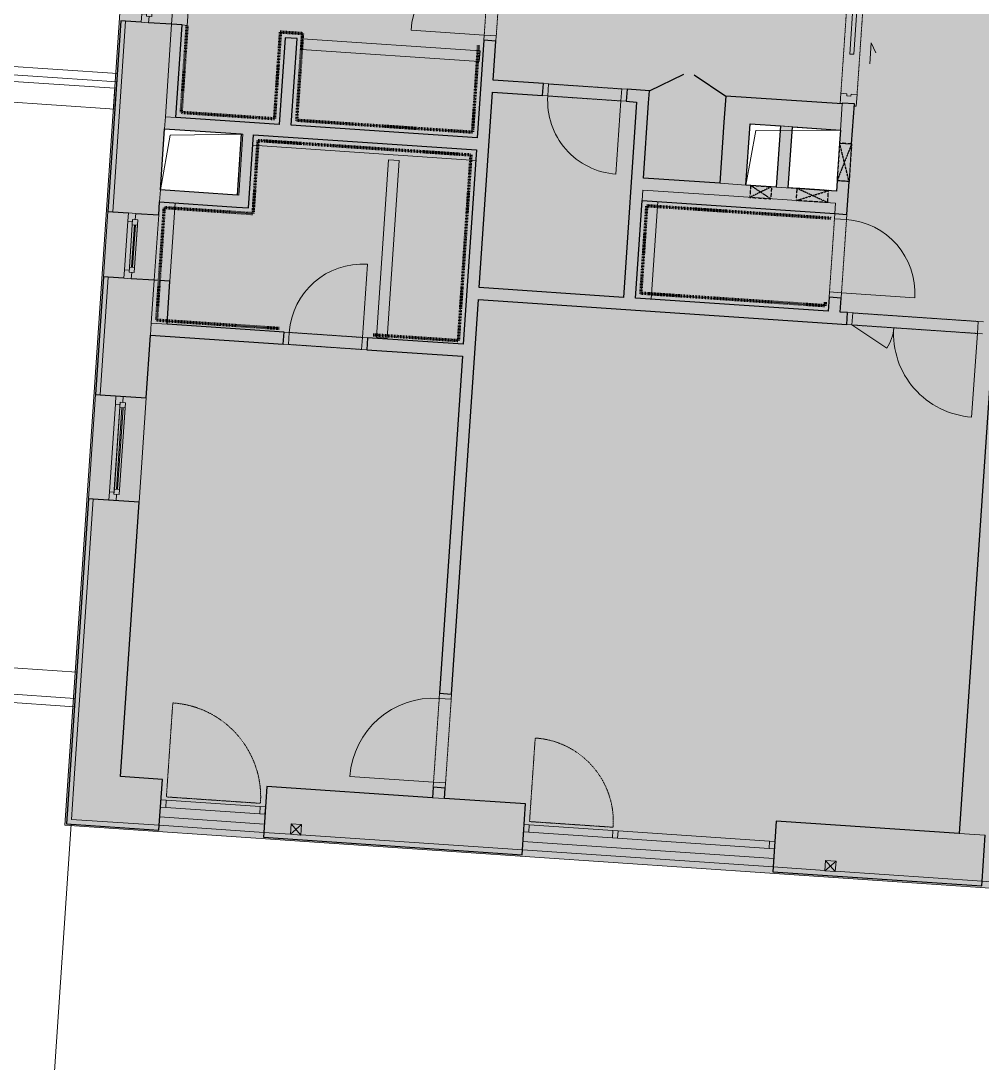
# Model space of a CAD drawing. Header units: millimetres. Extents: x -10201 to 227333, y -5874 to 72638.
# Drawn here: x 179496 to 188674, y 41646 to 51600 of the extents above; entities that cross this region are included whole.
import ezdxf

# ---------------------------------------------------------------- set-up
doc = ezdxf.new("R2010")
doc.units = ezdxf.units.MM
for name, pattern in [('HA_Dash_2mm-S1mm', [2, 1, -1]), ('HA_Dash_3mm-S1mm', [3, 2, -1]), ('HA_DashDot_2_2mm-S0_6mm', [2.2, 1, -0.6, 0, -0.6]), ('HA_DashDot_4mm-S1mm', [4, 2, -1, 0, -1])]:
    doc.linetypes.add(name, pattern=pattern)
for name, color, linetype, lineweight in [('A-DETL-____-OTLN', 9, 'Continuous', 25), ('A-DETL-____-THIN', 9, 'Continuous', 9), ('A-DETL-GENF-OTLN', 9, 'Continuous', 9), ('A-DOOR-____-MCUT', 9, 'HA_DashDot_2_2mm-S0_6mm', 9), ('A-DOOR-____-OTLN', 9, 'Continuous', 9), ('A-DOOR-FRAM-MCUT', 9, 'Continuous', 9), ('A-FLOR-____-OTLN', 9, 'Continuous', 9), ('A-GENM-____-MCUT', 9, 'HA_Dash_3mm-S1mm', 25), ('A-GENM-____-OTLN', 9, 'Continuous', 9), ('A-GLAZ-____-MCUT', 9, 'Continuous', 5), ('A-GLAZ-____-OTLN', 9, 'Continuous', 5), ('A-GLAZ-CURT-MCUT', 9, 'Continuous', 5), ('A-GLAZ-CURT-OTLN', 9, 'Continuous', 5), ('A-GLAZ-CWMG-MCUT', 9, 'Continuous', 5), ('A-GLAZ-CWMG-OTLN', 9, 'Continuous', 5), ('A-WALL-____-MCUT', 9, 'Continuous', 25), ('A-WALL-____-OTLN', 9, 'Continuous', 9), ('I-WALL-____-MCUT', 9, 'Continuous', 25), ('I-WALL-____-OTLN', 9, 'Continuous', 9), ('M-HVAC-DUCT-OTLN', 9, 'Continuous', 9)]:
    doc.layers.add(name, color=color, linetype=linetype, lineweight=lineweight)

# ---------------------------------------------------------------- blocks, each defined once
blk = doc.blocks.new('HA_DR_Single_Swing_Solid - In_BJ_700x2100-2124342-schema POHLEDU D_120_6200')
at = {"layer": 'A-DOOR-____-MCUT'}
for p, q in [((-350, 57.5), (350, 57.5)), ((-350, -57.5), (350, -57.5))]:
    blk.add_line(p, q, dxfattribs=at)
at = {"layer": 'A-DOOR-____-OTLN', "lineweight": 5}
blk.add_line((350, -757.5), (350, -57.5), dxfattribs=at)
blk.add_arc((350, -57.5), 700, 180, 270, dxfattribs=at)
at = {"layer": 'A-DOOR-FRAM-MCUT'}
for p, q in [((-350, 57.5), (-400, 57.5)), ((-350, -57.5), (-350, 57.5)), ((400, 57.5), (350, 57.5)), ((350, 57.5), (350, -57.5)), ((-400, -57.5), (-350, -57.5)), ((350, -57.5), (400, -57.5))]:
    blk.add_line(p, q, dxfattribs=at)
blk = doc.blocks.new('HA_DR_Single_SlidingToPocket_Solid - In_BJ_800x2100-2105140-schema POHLEDU D_120_6200')
at = {"layer": 'A-DOOR-____-MCUT'}
for p, q in [((-400, 77.5), (400, 77.5)), ((-400, -77.5), (400, -77.5))]:
    blk.add_line(p, q, dxfattribs=at)
at = {"layer": 'A-DOOR-____-MCUT', "linetype": 'Continuous', "lineweight": 5}
for p, q in [((820, 18.6), (-20, 18.6)), ((-20, 18.6), (-20, -20)), ((820, -20), (820, 18.6)), ((-20, -20), (400, -20)), ((492.5, -20), (820, -20)), ((100, -177.5), (-100, -177.5)), ((100, -177.5), (7.6, -230.8))]:
    blk.add_line(p, q, dxfattribs=at)
at = {"layer": 'A-DOOR-FRAM-MCUT'}
for p, q in [((-400, 77.5), (-500, 77.5)), ((-420, -20), (-420, 20)), ((-420, 20), (-400, 20)), ((-400, 20), (-400, 77.5)), ((512.5, 77.5), (400, 77.5)), ((400, 77.5), (400, 20)), ((400, 20), (492.5, 20)), ((492.5, 20), (492.5, 47.5)), ((512.5, 57.5), (512.5, 77.5)), ((852.5, 47.5), (852.5, 20)), ((852.5, 20), (932.5, 20)), ((932.5, 20), (932.5, 47.5)), ((-512.5, -57.5), (-512.5, -77.5)), ((-512.5, -77.5), (-400, -77.5)), ((-400, -20), (-420, -20)), ((-400, -77.5), (-400, -20)), ((492.5, -20), (400, -20)), ((400, -20), (400, -77.5)), ((400, -77.5), (512.5, -77.5)), ((492.5, -47.5), (492.5, -20)), ((512.5, -77.5), (512.5, -57.5)), ((852.5, -20), (852.5, -47.5)), ((932.5, -20), (852.5, -20)), ((932.5, -47.5), (932.5, -20))]:
    blk.add_line(p, q, dxfattribs=at)
blk = doc.blocks.new('HA_DR_Double_Swing_Solid - In_BJ_1200x2100_800-1670800-schema POHLEDU D_120_6200')
at = {"layer": 'A-DOOR-____-MCUT'}
for p, q in [((-600, 57.5), (600, 57.5)), ((-600, -57.5), (600, -57.5))]:
    blk.add_line(p, q, dxfattribs=at)
at = {"layer": 'A-DOOR-____-OTLN', "lineweight": 5}
for p, q in [((-253.6, -257.5), (-600, -57.5)), ((600, -857.5), (600, -57.5))]:
    blk.add_line(p, q, dxfattribs=at)
for centre, radius, start, end in [((-600, -57.5), 400, 330, 0), ((600, -57.5), 800, 180, 270)]:
    blk.add_arc(centre, radius, start, end, dxfattribs=at)
at = {"layer": 'A-DOOR-FRAM-MCUT'}
for p, q in [((-600, 57.5), (-650, 57.5)), ((-600, -57.5), (-600, 57.5)), ((650, 57.5), (600, 57.5)), ((600, 57.5), (600, -57.5)), ((-650, -57.5), (-600, -57.5)), ((600, -57.5), (650, -57.5))]:
    blk.add_line(p, q, dxfattribs=at)
blk = doc.blocks.new('HA_DR_Single_Swing_Solid - In_BJ_700x2100-2124340-schema POHLEDU D_120_6200')
at = {"layer": 'A-DOOR-____-MCUT'}
for p, q in [((-350, 57.5), (350, 57.5)), ((-350, -57.5), (350, -57.5))]:
    blk.add_line(p, q, dxfattribs=at)
at = {"layer": 'A-DOOR-____-OTLN', "lineweight": 5}
blk.add_line((350, 757.5), (350, 57.5), dxfattribs=at)
blk.add_arc((350, 57.5), 700, 90, 180, dxfattribs=at)
at = {"layer": 'A-DOOR-FRAM-MCUT'}
for p, q in [((-400, 57.5), (-350, 57.5)), ((-350, 57.5), (-350, -57.5)), ((350, 57.5), (399, 57.5)), ((350, -57.5), (350, 57.5)), ((-350, -57.5), (-400, -57.5)), ((400, -57.5), (350, -57.5))]:
    blk.add_line(p, q, dxfattribs=at)
blk = doc.blocks.new('HA_DR_Single_Swing_Solid - In_BJ_700x2100-V44-schema POHLEDU D_120_6200')
at = {"layer": 'A-DOOR-____-MCUT'}
for p, q in [((-350, 57.5), (350, 57.5)), ((-350, -57.5), (350, -57.5))]:
    blk.add_line(p, q, dxfattribs=at)
at = {"layer": 'A-DOOR-____-OTLN', "lineweight": 5}
blk.add_line((350, 757.5), (350, 57.5), dxfattribs=at)
blk.add_arc((350, 57.5), 700, 90, 180, dxfattribs=at)
at = {"layer": 'A-DOOR-FRAM-MCUT'}
for p, q in [((-400, 57.5), (-350, 57.5)), ((-350, 57.5), (-350, -57.5)), ((350, 57.5), (400, 57.5)), ((350, -57.5), (350, 57.5)), ((-350, -57.5), (-400, -57.5)), ((400, -57.5), (350, -57.5))]:
    blk.add_line(p, q, dxfattribs=at)
blk = doc.blocks.new('HA_WD_SinglePanel - 625x1000-1670806-schema POHLEDU D_120_6200')
at = {"layer": 'A-GLAZ-____-MCUT'}
for p, q in [((-312.5, 70), (-312.5, 0)), ((-232.5, 70), (-312.5, 70)), ((-312.5, 0), (-252.5, 0)), ((-252.5, -25), (-252.5, 25)), ((-252.5, 25), (-202.5, 25)), ((-232.5, 25), (-232.5, 70)), ((-202.5, 25), (-202.5, -25)), ((202.5, 5), (-202.5, 5)), ((202.5, -25), (202.5, 25)), ((202.5, 25), (252.5, 25)), ((312.5, 70), (232.5, 70)), ((232.5, 70), (232.5, 25)), ((252.5, 25), (252.5, -25)), ((252.5, 0), (312.5, 0)), ((312.5, 0), (312.5, 70)), ((-202.5, -25), (-252.5, -25)), ((202.5, -5), (-202.5, -5)), ((252.5, -25), (202.5, -25))]:
    blk.add_line(p, q, dxfattribs=at)
at = {"layer": 'A-GLAZ-____-OTLN'}
for p, q in [((252.5, 25), (-252.5, 25)), ((-252.5, -25), (-252.5, 25)), ((232.5, 70), (-232.5, 70)), ((202.5, 25), (-202.5, 25)), ((252.5, 25), (252.5, -25)), ((-252.5, -25), (252.5, -25)), ((202.5, -25), (-202.5, -25))]:
    blk.add_line(p, q, dxfattribs=at)
blk = doc.blocks.new('HA_WD_SinglePanel - 1000x1500-1670803-schema POHLEDU D_120_6200')
at = {"layer": 'A-GLAZ-____-MCUT'}
for p, q in [((-420, 70), (-500, 70)), ((-500, 0), (-440, 0)), ((-440, -25), (-440, 25)), ((-440, 25), (-390, 25)), ((-420, 25), (-420, 70)), ((-390, 25), (-390, -25)), ((390, 5), (-390, 5)), ((390, -25), (390, 25)), ((390, 25), (440, 25)), ((500, 70), (420, 70)), ((420, 70), (420, 25)), ((440, 25), (440, -25)), ((440, 0), (500, 0)), ((-390, -25), (-440, -25)), ((390, -5), (-390, -5)), ((440, -25), (390, -25))]:
    blk.add_line(p, q, dxfattribs=at)
at = {"layer": 'A-GLAZ-____-OTLN'}
for p, q in [((440, 25), (-440, 25)), ((-440, -25), (-440, 25)), ((420, 70), (-420, 70)), ((390, 25), (-390, 25)), ((440, 25), (440, -25)), ((-440, -25), (440, -25)), ((390, -25), (-390, -25))]:
    blk.add_line(p, q, dxfattribs=at)
blk = doc.blocks.new('HA_GM_Shaft_Rectangle - Default-2138658-schema POHLEDU D_120_6200')
at = {"layer": 'A-DETL-GENF-OTLN'}
for p, q in [((58.5, -58.5), (865, 0)), ((0, -585), (58.5, -58.5))]:
    blk.add_line(p, q, dxfattribs=at)
at = {"layer": 'A-GENM-____-OTLN'}
for p, q in [((0, -585), (0, 0)), ((0, 0), (865, 0)), ((865, 0), (865, -585)), ((865, -585), (0, -585))]:
    blk.add_line(p, q, dxfattribs=at)
blk = doc.blocks.new('HA_DR_Single_Swing_Solid - In_BJ_800x2100-2124338-schema POHLEDU D_120_6200')
at = {"layer": 'A-DOOR-____-MCUT'}
for p, q in [((-400, 57.5), (400, 57.5)), ((-400, -57.5), (400, -57.5))]:
    blk.add_line(p, q, dxfattribs=at)
at = {"layer": 'A-DOOR-____-OTLN', "lineweight": 5}
blk.add_line((400, -857.5), (400, -57.5), dxfattribs=at)
blk.add_arc((400, -57.5), 800, 180, 270, dxfattribs=at)
at = {"layer": 'A-DOOR-FRAM-MCUT'}
for p, q in [((-400, 57.5), (-450, 57.5)), ((-400, -57.5), (-400, 57.5)), ((450, 57.5), (400, 57.5)), ((400, 57.5), (400, -57.5)), ((-450, -57.5), (-400, -57.5)), ((400, -57.5), (450, -57.5))]:
    blk.add_line(p, q, dxfattribs=at)
blk = doc.blocks.new('Obdélníková příčel - 50x70mm EXT-1516296-schema POHLEDU D_120_6200')
at = {"layer": 'A-GLAZ-CWMG-MCUT'}
for p, q in [((-50, 0), (0, 0)), ((-50, -70), (-50, 0)), ((0, 0), (0, -70)), ((0, -70), (-50, -70))]:
    blk.add_line(p, q, dxfattribs=at)
blk = doc.blocks.new('ABMV_CW_Single_Swing_Generic - Ex_Glass_SKLOPNE-1553233-schema POHLEDU D_120_6200')
at = {"layer": 'A-DOOR-____-OTLN', "linetype": 'HA_Dash_2mm-S1mm', "lineweight": 5}
for p in [(-450, -30), (450, -930)]:
    blk.add_line(p, (450, -30), dxfattribs=at)
blk.add_arc((450, -30), 900, 180, 270, dxfattribs=at)
blk = doc.blocks.new('Obdélníková příčel - 50x70mm EXT-1516068-schema POHLEDU D_120_6200')
at = {"layer": 'A-GLAZ-CWMG-OTLN'}
for p, q in [((-2945.9, 44158.6), (-2048, 44097.6)), ((-2950.6, 44088.7), (-2052.7, 44027.8))]:
    blk.add_line(p, q, dxfattribs=at)
blk = doc.blocks.new('Obdélníková příčel - 50x70mm EXT-1516295-schema POHLEDU D_120_6200')
at = {"layer": 'A-GLAZ-CWMG-MCUT'}
for p, q in [((-25, 0), (25, 0)), ((-25, -70), (-25, 0)), ((25, -70), (-25, -70)), ((25, 0), (25, -70))]:
    blk.add_line(p, q, dxfattribs=at)
blk = doc.blocks.new('Systémový panel - Sklo-1518049-schema POHLEDU D_120_6200')
at = {"layer": 'A-GLAZ-CURT-MCUT'}
for p, q in [((725, 70), (-725, 70)), ((-725, 70), (-725, 0)), ((-725, 0), (725, 0)), ((725, 0), (725, 70))]:
    blk.add_line(p, q, dxfattribs=at)
blk = doc.blocks.new('Obdélníková příčel - 50x70mm EXT-1518050-schema POHLEDU D_120_6200')
at = {"layer": 'A-GLAZ-CWMG-MCUT'}
for p, q in [((0, 0), (-50, 0)), ((-50, 0), (-50, -70)), ((0, -70), (0, 0)), ((-50, -70), (0, -70))]:
    blk.add_line(p, q, dxfattribs=at)
blk = doc.blocks.new('ABMV_CW_Single_Swing_Generic - Ex_Glass_SKLOPNE-1944711-schema POHLEDU D_120_6200')
at = {"layer": 'A-DOOR-____-OTLN', "linetype": 'HA_Dash_2mm-S1mm', "lineweight": 5}
for p in [(-400, -30), (400, -830)]:
    blk.add_line(p, (400, -30), dxfattribs=at)
blk.add_arc((400, -30), 800, 180, 270, dxfattribs=at)
blk = doc.blocks.new('Obdélníková příčel - 50x70mm EXT-1944710-schema POHLEDU D_120_6200')
at = {"layer": 'A-GLAZ-CWMG-OTLN'}
for p, q in [((521.1, 43923.2), (1319.3, 43869.1)), ((516.4, 43853.4), (1314.6, 43799.2))]:
    blk.add_line(p, q, dxfattribs=at)
blk = doc.blocks.new('HA_GM_Tiling_LineBased - Generic Tiles-1695919-schema POHLEDU D_120_6200')
at = {"layer": 'A-GENM-____-OTLN', "linetype": 'HA_DashDot_4mm-S1mm', "lineweight": 80}
blk.add_line((50, -50), (1220, -50), dxfattribs=at)
blk = doc.blocks.new('HA_GM_Tiling_LineBased - Generic Tiles-1695920-schema POHLEDU D_120_6200')
at = {"layer": 'A-GENM-____-OTLN', "linetype": 'HA_DashDot_4mm-S1mm', "lineweight": 80}
blk.add_line((50, -50), (1130, -50), dxfattribs=at)
blk = doc.blocks.new('HA_GM_Tiling_LineBased - Generic Tiles-2053318-schema POHLEDU D_120_6200')
at = {"layer": 'A-GENM-____-OTLN', "linetype": 'HA_DashDot_4mm-S1mm', "lineweight": 80}
blk.add_line((50, -50), (900, -50), dxfattribs=at)
blk = doc.blocks.new('HA_GM_Tiling_LineBased - Generic Tiles-2053354-schema POHLEDU D_120_6200')
at = {"layer": 'A-GENM-____-OTLN', "linetype": 'HA_DashDot_4mm-S1mm', "lineweight": 80}
blk.add_line((-50, -50), (650, -50), dxfattribs=at)
blk = doc.blocks.new('HA_GM_Tiling_LineBased - Generic Tiles-1695923-schema POHLEDU D_120_6200')
at = {"layer": 'A-GENM-____-OTLN', "linetype": 'HA_DashDot_4mm-S1mm', "lineweight": 80}
blk.add_line((50, -50), (2085, -50), dxfattribs=at)
blk = doc.blocks.new('HA_GM_Tiling_LineBased - Generic Tiles-1695924-schema POHLEDU D_120_6200')
at = {"layer": 'A-GENM-____-OTLN', "linetype": 'HA_DashDot_4mm-S1mm', "lineweight": 80}
blk.add_line((50, -50), (1830, -50), dxfattribs=at)
blk = doc.blocks.new('HA_GM_Tiling_LineBased - Generic Tiles-1695925-schema POHLEDU D_120_6200')
at = {"layer": 'A-GENM-____-OTLN', "linetype": 'HA_DashDot_4mm-S1mm', "lineweight": 80}
blk.add_line((50, -50), (865, -50), dxfattribs=at)
blk = doc.blocks.new('HA_GM_Tiling_LineBased - Generic Tiles-1696962-schema POHLEDU D_120_6200')
at = {"layer": 'A-GENM-____-OTLN', "linetype": 'HA_DashDot_4mm-S1mm', "lineweight": 80}
blk.add_line((50, -50), (885, -50), dxfattribs=at)
blk = doc.blocks.new('HA_GM_Tiling_LineBased - Generic Tiles-1696963-schema POHLEDU D_120_6200')
at = {"layer": 'A-GENM-____-OTLN', "linetype": 'HA_DashDot_4mm-S1mm', "lineweight": 80}
blk.add_line((50, -50), (1730, -50), dxfattribs=at)
blk = doc.blocks.new('HA_GM_Tiling_LineBased - Generic Tiles-1700841-schema POHLEDU D_120_6200')
at = {"layer": 'A-GENM-____-OTLN', "linetype": 'HA_DashDot_4mm-S1mm', "lineweight": 80}
blk.add_line((50, -50), (880, -50), dxfattribs=at)
blk = doc.blocks.new('HA_GM_Tiling_LineBased - Generic Tiles-1700876-schema POHLEDU D_120_6200')
at = {"layer": 'A-GENM-____-OTLN', "linetype": 'HA_DashDot_4mm-S1mm', "lineweight": 80}
blk.add_line((-50, -50), (165, -50), dxfattribs=at)
blk = doc.blocks.new('HA_GM_Tiling_LineBased - Generic Tiles-1700910-schema POHLEDU D_120_6200')
at = {"layer": 'A-GENM-____-OTLN', "linetype": 'HA_DashDot_4mm-S1mm', "lineweight": 80}
blk.add_line((-50, -50), (780, -50), dxfattribs=at)
blk = doc.blocks.new('HA_GM_Tiling_LineBased - Generic Tiles-2044022-schema POHLEDU D_120_6200')
at = {"layer": 'A-GENM-____-OTLN', "linetype": 'HA_DashDot_4mm-S1mm', "lineweight": 80}
blk.add_line((50, -50), (940, -50), dxfattribs=at)
blk = doc.blocks.new('HA_GM_Tiling_LineBased - Generic Tiles-2044036-schema POHLEDU D_120_6200')
at = {"layer": 'A-GENM-____-OTLN', "linetype": 'HA_DashDot_4mm-S1mm', "lineweight": 80}
blk.add_line((50, -50), (885, -50), dxfattribs=at)
blk = doc.blocks.new('HA_GM_Tiling_LineBased - Generic Tiles-2050441-schema POHLEDU D_120_6200')
at = {"layer": 'A-GENM-____-OTLN', "linetype": 'HA_DashDot_4mm-S1mm', "lineweight": 80}
blk.add_line((50, -50), (1810, -50), dxfattribs=at)
blk = doc.blocks.new('HA_GM_Tiling_LineBased - Generic Tiles-2050442-schema POHLEDU D_120_6200')
at = {"layer": 'A-GENM-____-OTLN', "linetype": 'HA_DashDot_4mm-S1mm', "lineweight": 80}
blk.add_line((50, -50), (890, -50), dxfattribs=at)
blk = doc.blocks.new('HA_GM_Tiling_LineBased - Generic Tiles-2050443-schema POHLEDU D_120_6200')
at = {"layer": 'A-GENM-____-OTLN', "linetype": 'HA_DashDot_4mm-S1mm', "lineweight": 80}
blk.add_line((50, -50), (85, -50), dxfattribs=at)
blk = doc.blocks.new('HA_GM_Opening_Rectangle_WallBased - Default-2022477-schema POHLEDU D_120_6200')
at = {"layer": 'A-GENM-____-MCUT'}
for p, q in [((305, 57.5), (-55, -57.5)), ((-55, 57.5), (305, -57.5)), ((-55, 57.5), (-55, -57.5)), ((-55, 57.5), (305, 57.5)), ((305, 57.5), (305, -57.5)), ((-55, -57.5), (305, -57.5))]:
    blk.add_line(p, q, dxfattribs=at)
blk = doc.blocks.new('HA_GM_Opening_Rectangle_WallBased - Default-2050987-schema POHLEDU D_120_6200')
at = {"layer": 'A-GENM-____-MCUT'}
for p, q in [((275, 57.5), (-25, -57.5)), ((-25, 57.5), (275, -57.5)), ((-25, 57.5), (-25, -57.5)), ((-25, 57.5), (275, 57.5)), ((275, 57.5), (275, -57.5)), ((-25, -57.5), (275, -57.5))]:
    blk.add_line(p, q, dxfattribs=at)
blk = doc.blocks.new('HA_GM_Opening_Rectangle_WallBased - Default-2051236-schema POHLEDU D_120_6200')
at = {"layer": 'A-GENM-____-MCUT'}
for p, q in [((225, 57.5), (25, -57.5)), ((25, 57.5), (225, -57.5)), ((25, 57.5), (25, -57.5)), ((25, 57.5), (225, 57.5)), ((225, 57.5), (225, -57.5)), ((25, -57.5), (225, -57.5))]:
    blk.add_line(p, q, dxfattribs=at)
blk = doc.blocks.new('HA_GM_Shaft_Rectangle - Default-2138023-schema POHLEDU D_120_6200')
at = {"layer": 'A-DETL-GENF-OTLN'}
for p, q in [((58.5, -58.5), (750, 0)), ((0, -585), (58.5, -58.5))]:
    blk.add_line(p, q, dxfattribs=at)
at = {"layer": 'A-GENM-____-OTLN'}
for p, q in [((0, -585), (0, 0)), ((0, 0), (750, 0)), ((750, 0), (750, -585)), ((750, -585), (0, -585))]:
    blk.add_line(p, q, dxfattribs=at)
blk = doc.blocks.new('185-01_OBJEKT B_Central_rvt-5-schema POHLEDU D_120_6200')
at = {"layer": 'A-DETL-____-OTLN'}
for p, q in [((1668.3, 50931.7), (1996.1, 51092.3)), ((2093.6, 51085.7), (2396.7, 50882.2))]:
    blk.add_line(p, q, dxfattribs=at)
at = {"layer": 'A-FLOR-____-OTLN'}
for p, q in [((-3007, 43997.3), (-2009.2, 43929.6)), ((460.1, 43762), (2854.6, 43599.5))]:
    blk.add_line(p, q, dxfattribs=at)
at = {"layer": 'A-WALL-____-MCUT'}
for p, q in [((-3378, 51599.9), (-3501.6, 49779.1)), ((-3333.1, 51596.8), (-3378, 51599.9)), ((-3183.4, 51586.7), (-3333.1, 51596.8)), ((-2894.1, 51567.1), (-3113.6, 51582)), ((-3001.4, 49985.7), (-2961.8, 50569.4)), ((-3017.7, 49746.2), (-3009.2, 49871)), ((-3501.6, 49779.1), (-3456.7, 49776)), ((-3456.7, 49776), (-3307, 49765.9)), ((-3237.2, 49761.1), (-3017.7, 49746.2)), ((-3543.9, 49155.5), (-3620.1, 48033.1)), ((-3499, 49152.5), (-3543.9, 49155.5)), ((-3349.3, 49142.3), (-3499, 49152.5)), ((-3060, 49122.7), (-3279.5, 49137.6)), ((-3136.2, 48000.3), (-3095.6, 48598.9)), ((-3620.1, 48033.1), (-3575.2, 48030.1)), ((-3575.2, 48030.1), (-3136.2, 48000.3)), ((-3687.8, 47035.4), (-3898.4, 43932.5)), ((-3642.9, 47032.4), (-3687.8, 47035.4)), ((-3203.9, 47002.6), (-3642.9, 47032.4)), ((-3381.7, 44383.6), (-3203.9, 47002.6)), ((-2982.6, 44356.5), (-3381.7, 44383.6)), ((-3012.4, 43917.5), (-2982.6, 44356.5)), ((-1984.9, 44288.8), (-2014.7, 43849.8)), ((-403.5, 44181.5), (-1984.9, 44288.8)), ((484.4, 44121.2), (-288.8, 44173.7)), ((454.7, 43682.2), (484.4, 44121.2)), ((-3898.4, 43932.5), (-3853.5, 43929.5)), ((-3853.5, 43929.5), (-3015.4, 43872.6)), ((-3015.4, 43872.6), (-3012.4, 43917.5)), ((2878.9, 43958.7), (2849.1, 43519.7)), ((4624.9, 43840.2), (2878.9, 43958.7)), ((-2014.7, 43849.8), (-2017.7, 43804.9)), ((-2017.7, 43804.9), (451.6, 43637.3)), ((4844.6, 43384.3), (4874.3, 43823.2)), ((451.6, 43637.3), (454.7, 43682.2)), ((2849.1, 43519.7), (2846.1, 43474.8)), ((2846.1, 43474.8), (4841.5, 43339.4)), ((4841.5, 43339.4), (4844.6, 43384.3))]:
    blk.add_line(p, q, dxfattribs=at)
at = {"layer": 'A-WALL-____-MCUT', "lineweight": 9}
for p, q in [((-3333.1, 51596.8), (-3456.7, 49776)), ((-3456.7, 49776), (-3333.1, 51596.8)), ((-2954, 50684.1), (-2894.1, 51567.1)), ((-2894.1, 51567.1), (-2954, 50684.1)), ((3492.2, 50557.3), (3509.1, 50806.7)), ((3509.1, 50806.7), (3492.2, 50557.3)), ((-2954, 50684.1), (-2961.8, 50569.4)), ((-2954, 50684.1), (-2854.3, 50677.3)), ((3033.2, 50588.4), (2918.5, 50596.2)), ((-3001.4, 49985.7), (-3009.2, 49871)), ((1604, 49983.8), (1597.2, 49884.1)), ((1604, 49983.8), (2332.3, 49934.4)), ((2332.3, 49934.4), (1604, 49983.8)), ((2340.1, 50049.1), (2589.5, 50032.2)), ((2589.5, 50032.2), (2340.1, 50049.1)), ((2332.3, 49934.4), (3444.8, 49858.9)), ((3444.8, 49858.9), (2332.3, 49934.4)), ((3438, 49759.1), (3444.8, 49858.9)), ((-3499, 49152.5), (-3575.2, 48030.1)), ((-3575.2, 48030.1), (-3499, 49152.5)), ((-3087.8, 48713.6), (-3060, 49122.7)), ((-3060, 49122.7), (-3087.8, 48713.6)), ((-3087.8, 48713.6), (-3095.6, 48598.9)), ((-3087.8, 48713.6), (-2938.1, 48703.5)), ((-3642.9, 47032.4), (-3820.6, 44413.4)), ((-3820.6, 44413.4), (-3642.9, 47032.4)), ((-3820.6, 44413.4), (-3850.4, 43974.4)), ((-3850.4, 43974.4), (-3820.6, 44413.4)), ((-403.5, 44181.5), (-288.8, 44173.7)), ((-3850.4, 43974.4), (-3012.4, 43917.5)), ((-3012.4, 43917.5), (-3850.4, 43974.4)), ((-2014.7, 43849.8), (-1760.3, 43832.5)), ((-1760.3, 43832.5), (-2014.7, 43849.8)), ((-1660.5, 43825.8), (454.7, 43682.2)), ((454.7, 43682.2), (-1660.5, 43825.8)), ((4624.9, 43840.2), (4874.3, 43823.2)), ((2849.1, 43519.7), (3343, 43486.2)), ((3343, 43486.2), (2849.1, 43519.7)), ((3442.8, 43479.4), (4844.6, 43384.3)), ((4844.6, 43384.3), (3442.8, 43479.4))]:
    blk.add_line(p, q, dxfattribs=at)
at = {"layer": 'A-WALL-____-OTLN'}
for p, q in [((-2851.8, 52190.6), (-2894.1, 51567.1)), ((-3543.9, 49155.5), (-3501.6, 49779.1)), ((-3017.7, 49746.2), (-3060, 49122.7)), ((-3687.8, 47035.4), (-3620.1, 48033.1)), ((-3136.2, 48000.3), (-3203.9, 47002.6)), ((-2009.2, 43929.6), (-3007, 43997.3)), ((-2014.7, 43849.8), (-3012.4, 43917.5)), ((2854.6, 43599.5), (460.1, 43762)), ((2849.1, 43519.7), (454.7, 43682.2))]:
    blk.add_line(p, q, dxfattribs=at)
at = {"layer": 'I-WALL-____-MCUT'}
for p, q in [((-2794.3, 51560.3), (-2894.1, 51567.1)), ((-2854.3, 50677.3), (-2794.3, 51560.3)), ((-1810.3, 51438.4), (-1866.5, 50610.3)), ((-1695.6, 51430.6), (-1810.3, 51438.4)), ((-1751.8, 50602.5), (-1695.6, 51430.6)), ((87.4, 51414.8), (24.1, 50482)), ((202.2, 51407), (87.4, 51414.8)), ((176.8, 51032.9), (202.2, 51407)), ((655.7, 51000.4), (176.8, 51032.9)), ((647.9, 50885.6), (655.7, 51000.4)), ((42.3, 49052.4), (169, 50918.2)), ((169, 50918.2), (647.9, 50885.6)), ((1453.8, 50946.2), (1446, 50831.5)), ((1668.3, 50931.7), (1453.8, 50946.2)), ((1660.5, 50816.9), (1668.3, 50931.7)), ((2396.7, 50882.2), (2379.7, 50632.8)), ((3509.1, 50806.7), (2396.7, 50882.2)), ((1545.8, 50824.7), (1419.2, 48959)), ((1446, 50831.5), (1545.8, 50824.7)), ((1611.8, 50098.6), (1660.5, 50816.9)), ((3509.6, 50814.2), (3509.1, 50806.7)), ((3624.3, 50806.4), (3509.6, 50814.2)), ((3598.4, 50424.8), (3624.3, 50806.4)), ((-1866.5, 50610.3), (-2854.3, 50677.3)), ((-2961.8, 50569.4), (-2228.5, 50519.6)), ((24.1, 50482), (-1751.8, 50602.5)), ((2379.7, 50632.8), (2340.1, 50049.1)), ((2589.5, 50032.2), (2629.2, 50615.9)), ((2629.2, 50615.9), (2918.5, 50596.2)), ((2918.5, 50596.2), (2878.9, 50012.6)), ((2993.6, 50004.8), (3033.2, 50588.4)), ((3033.2, 50588.4), (3492.2, 50557.3)), ((-2228.5, 50519.6), (-2268.1, 49935.9)), ((-2161.2, 49813.4), (-2113.8, 50511.8)), ((-2113.8, 50511.8), (16.3, 50367.2)), ((3492.2, 50557.3), (3483.7, 50432.6)), ((16.3, 50367.2), (-109.6, 48511.5)), ((3483.7, 50432.6), (3598.4, 50424.8)), ((2340.1, 50049.1), (1611.8, 50098.6)), ((3459.3, 50073.4), (3452.6, 49973.6)), ((3574.1, 50065.7), (3459.3, 50073.4)), ((-2268.1, 49935.9), (-3001.4, 49985.7)), ((2878.9, 50012.6), (2589.5, 50032.2)), ((3452.6, 49973.6), (2993.6, 50004.8)), ((3552.7, 49751.3), (3574.1, 50065.7)), ((-3009.2, 49871), (-2275.9, 49821.2)), ((1533.9, 48951.2), (1597.2, 49884.1)), ((1597.2, 49884.1), (3438, 49759.1)), ((-2275.9, 49821.2), (-2161.2, 49813.4)), ((3438, 49759.1), (3552.7, 49751.3)), ((-2910.4, 49112.5), (-3060, 49122.7)), ((-2938.1, 48703.5), (-2910.4, 49112.5)), ((1419.2, 48959), (42.3, 49052.4)), ((-221.1, 45171.4), (34.6, 48937.7)), ((34.6, 48937.7), (3551.5, 48699)), ((3374.7, 48826.3), (1533.9, 48951.2)), ((3383.8, 48961), (3374.7, 48826.3)), ((3498.6, 48953.2), (3383.8, 48961)), ((3489.4, 48818.5), (3498.6, 48953.2)), ((3559.3, 48813.7), (3489.4, 48818.5)), ((3551.5, 48699), (3559.3, 48813.7)), ((-1820.7, 48627.6), (-2938.1, 48703.5)), ((-3095.6, 48598.9), (-1828.5, 48512.9)), ((-1828.5, 48512.9), (-1820.7, 48627.6)), ((-1022.5, 48573.5), (-1030.3, 48458.7)), ((-109.6, 48511.5), (-1022.5, 48573.5)), ((4948.3, 48604.2), (4624.9, 43840.2)), ((-1030.3, 48458.7), (-117.4, 48396.8)), ((-117.4, 48396.8), (-335.8, 45179.2)), ((-335.8, 45179.2), (-221.1, 45171.4)), ((-396.7, 44281.2), (-403.5, 44181.5)), ((-282, 44273.4), (-396.7, 44281.2)), ((-288.8, 44173.7), (-282, 44273.4))]:
    blk.add_line(p, q, dxfattribs=at)
at = {"layer": 'I-WALL-____-OTLN'}
for p, q in [((-2666.6, 52704.3), (-2744.5, 51556.9)), ((-2894.1, 51567.1), (-2851.8, 52190.6)), ((-2794.3, 51560.3), (-2744.5, 51556.9)), ((-1645.7, 51427.2), (-1652.5, 51327.4)), ((-1645.7, 51427.2), (50.4, 51312.1)), ((43.6, 51212.3), (-1652.5, 51327.4)), ((50.4, 51312.1), (43.6, 51212.3)), ((705.5, 50997), (1403.9, 50949.6)), ((1396.2, 50834.9), (697.8, 50882.3)), ((9.5, 50267.5), (-2120.6, 50412)), ((3459.3, 50073.4), (3483.7, 50432.6)), ((3598.4, 50424.8), (3574.1, 50065.7)), ((-937, 48577.7), (-821.9, 50273.8)), ((-722.2, 50267), (-837.3, 48570.9)), ((-821.9, 50273.8), (-722.2, 50267)), ((1746.9, 49873.9), (1683.6, 48941.1)), ((-2859.6, 49860.8), (-2910.4, 49112.5)), ((-3060, 49122.7), (-3017.7, 49746.2)), ((3609.1, 48810.4), (4806.4, 48729.1)), ((4798.6, 48614.4), (3601.4, 48695.6)), ((-1770.8, 48624.2), (-1072.4, 48576.8)), ((-937, 48577.7), (-837.3, 48570.9)), ((-1080.2, 48462.1), (-1778.6, 48509.5))]:
    blk.add_line(p, q, dxfattribs=at)
at = {"layer": 'M-HVAC-DUCT-OTLN', "lineweight": 5}
for p, q in [((-1760.3, 43831.6), (-1753.5, 43931.4)), ((-1653.8, 43924.6), (-1760.3, 43831.6)), ((-1660.5, 43824.9), (-1753.5, 43931.4)), ((-1753.5, 43931.4), (-1653.8, 43924.6)), ((-1653.8, 43924.6), (-1660.5, 43824.9)), ((-1660.5, 43824.9), (-1760.3, 43831.6)), ((3342.7, 43482.3), (3349.5, 43582)), ((3449.3, 43575.3), (3342.7, 43482.3)), ((3442.5, 43475.5), (3349.5, 43582)), ((3349.5, 43582), (3449.3, 43575.3)), ((3449.3, 43575.3), (3442.5, 43475.5)), ((3442.5, 43475.5), (3342.7, 43482.3))]:
    blk.add_line(p, q, dxfattribs=at)
at = {"layer": 'A-DOOR-____-OTLN', "lineweight": 9}
for name, p, rotation in [('HA_DR_Single_Swing_Solid - In_BJ_700x2100-2124342-schema POHLEDU D_120_6200', (171.9, 51810), 266.1172724189429), ('HA_DR_Single_SlidingToPocket_Solid - In_BJ_800x2100-2105140-schema POHLEDU D_120_6200', (3600.3, 51301.7), 86.1172724189423), ('HA_DR_Single_Swing_Solid - In_BJ_700x2100-2124342-schema POHLEDU D_120_6200', (1050.8, 50915.9), 356.1172724189428), ('HA_DR_Single_Swing_Solid - In_BJ_700x2100-2124340-schema POHLEDU D_120_6200', (3468.3, 49356.2), 266.1172724189423), ('HA_DR_Single_Swing_Solid - In_BJ_700x2100-V44-schema POHLEDU D_120_6200', (-1425.5, 48543.2), 356.1172724189428), ('HA_DR_Double_Swing_Solid - In_BJ_1200x2100_800-1670800-schema POHLEDU D_120_6200', (4203.9, 48712.4), 356.1172724189428), ('HA_DR_Single_Swing_Solid - In_BJ_800x2100-2124338-schema POHLEDU D_120_6200', (-308.9, 44726.3), 266.1172724189429), ('ABMV_CW_Single_Swing_Generic - Ex_Glass_SKLOPNE-1553233-schema POHLEDU D_120_6200', (-2496.9, 44128.1), 176.1172724189429), ('ABMV_CW_Single_Swing_Generic - Ex_Glass_SKLOPNE-1944711-schema POHLEDU D_120_6200', (920.2, 43896.2), 176.1172724189429)]:
    blk.add_blockref(name, p, dxfattribs=dict(at, rotation=rotation))
at = {"layer": 'A-GENM-____-OTLN', "lineweight": 9}
for name, p, rotation in [('HA_GM_Tiling_LineBased - Generic Tiles-2044036-schema POHLEDU D_120_6200', (-2854.3, 50677.3), 86.11727241894305), ('HA_GM_Tiling_LineBased - Generic Tiles-1700910-schema POHLEDU D_120_6200', (-1810.3, 51438.4), 266.117272418943), ('HA_GM_Tiling_LineBased - Generic Tiles-1700876-schema POHLEDU D_120_6200', (-1695.6, 51430.6), 176.1172724189432), ('HA_GM_Tiling_LineBased - Generic Tiles-1700841-schema POHLEDU D_120_6200', (-1751.8, 50602.5), 86.11727241894303), ('HA_GM_Tiling_LineBased - Generic Tiles-1696962-schema POHLEDU D_120_6200', (87.4, 51414.8), 266.117272418943), ('HA_GM_Tiling_LineBased - Generic Tiles-2044022-schema POHLEDU D_120_6200', (-1866.5, 50610.3), 176.1172724189432), ('HA_GM_Shaft_Rectangle - Default-2138023-schema POHLEDU D_120_6200', (-2961.8, 50569.4), 356.1172724189424), ('HA_GM_Tiling_LineBased - Generic Tiles-1696963-schema POHLEDU D_120_6200', (24.1, 50482), 176.1172724189429), ('HA_GM_Shaft_Rectangle - Default-2138658-schema POHLEDU D_120_6200', (2629.2, 50615.9), 356.1172724189424), ('HA_GM_Tiling_LineBased - Generic Tiles-2053354-schema POHLEDU D_120_6200', (-2161.2, 49813.4), 86.11727241894303), ('HA_GM_Tiling_LineBased - Generic Tiles-1695923-schema POHLEDU D_120_6200', (-2113.8, 50511.8), 356.1172724189429), ('HA_GM_Opening_Rectangle_WallBased - Default-2022477-schema POHLEDU D_120_6200', (3537.4, 50373.8), 266.1172724189423), ('HA_GM_Tiling_LineBased - Generic Tiles-1695924-schema POHLEDU D_120_6200', (16.3, 50367.2), 266.117272418943), ('HA_GM_Opening_Rectangle_WallBased - Default-2051236-schema POHLEDU D_120_6200', (2605.5, 49973.5), 356.1172724189431), ('HA_GM_Opening_Rectangle_WallBased - Default-2050987-schema POHLEDU D_120_6200', (3348.9, 49923), 176.1172724189431), ('HA_GM_Tiling_LineBased - Generic Tiles-1695920-schema POHLEDU D_120_6200', (-3089.1, 48693.7), 86.117272418943), ('HA_GM_Tiling_LineBased - Generic Tiles-2053318-schema POHLEDU D_120_6200', (-3009.2, 49871), 356.1172724189431), ('HA_GM_Tiling_LineBased - Generic Tiles-2050442-schema POHLEDU D_120_6200', (1533.9, 48951.2), 86.11727241894303), ('HA_GM_Tiling_LineBased - Generic Tiles-2050441-schema POHLEDU D_120_6200', (1597.6, 49889.1), 356.1172724189428), ('HA_GM_Tiling_LineBased - Generic Tiles-2050441-schema POHLEDU D_120_6200', (3389.6, 48825.3), 176.1172724189429), ('HA_GM_Tiling_LineBased - Generic Tiles-2050443-schema POHLEDU D_120_6200', (3398.8, 48960), 266.117272418943), ('HA_GM_Tiling_LineBased - Generic Tiles-1695919-schema POHLEDU D_120_6200', (-1822, 48607.7), 176.1172724189432), ('HA_GM_Tiling_LineBased - Generic Tiles-1695925-schema POHLEDU D_120_6200', (-111, 48491.5), 176.1172724189432)]:
    blk.add_blockref(name, p, dxfattribs=dict(at, rotation=rotation))
at = {"layer": 'A-GLAZ-____-OTLN', "lineweight": 9, "rotation": 86.11727241894292}
for name, p in [('HA_WD_SinglePanel - 625x1000-1670806-schema POHLEDU D_120_6200', (-3092.4, 51893.7)), ('HA_WD_SinglePanel - 625x1000-1670806-schema POHLEDU D_120_6200', (-3258.3, 49449.4)), ('HA_WD_SinglePanel - 1000x1500-1670803-schema POHLEDU D_120_6200', (-3389.5, 47516.3))]:
    blk.add_blockref(name, p, dxfattribs=at)
at = {"layer": 'A-GLAZ-CURT-OTLN', "lineweight": 9, "rotation": 176.1172724189429}
blk.add_blockref('Systémový panel - Sklo-1518049-schema POHLEDU D_120_6200', (2092.5, 43816.6), dxfattribs=at)
at = {"layer": 'A-GLAZ-CWMG-OTLN', "lineweight": 9, "extrusion": (0, 0, -1), "rotation": 3.882727581057043}
for name, p in [('Obdélníková příčel - 50x70mm EXT-1516296-schema POHLEDU D_120_6200', (2995.8, 44161.9)), ('Obdélníková příčel - 50x70mm EXT-1516295-schema POHLEDU D_120_6200', (2023, 44095.9)), ('Obdélníková příčel - 50x70mm EXT-1516296-schema POHLEDU D_120_6200', (-471.2, 43926.6)), ('Obdélníková příčel - 50x70mm EXT-1516295-schema POHLEDU D_120_6200', (-1344.2, 43867.4))]:
    blk.add_blockref(name, p, dxfattribs=at)
at = {"layer": 'A-GLAZ-CWMG-OTLN', "lineweight": 9}
for name in ['Obdélníková příčel - 50x70mm EXT-1516068-schema POHLEDU D_120_6200', 'Obdélníková příčel - 50x70mm EXT-1944710-schema POHLEDU D_120_6200']:
    blk.add_blockref(name, (0, 0), dxfattribs=at)
at = {"layer": 'A-GLAZ-CWMG-OTLN', "lineweight": 9, "rotation": 356.1172724189429}
blk.add_blockref('Obdélníková příčel - 50x70mm EXT-1518050-schema POHLEDU D_120_6200', (2865.7, 43764.1), dxfattribs=at)

msp = doc.modelspace()

# ---------------------------------------------------------------- hatches: boundary and pattern name
at = {"layer": 'A-DETL-GENF-OTLN'}
h = msp.add_hatch(color=7, dxfattribs=at)
h.paths.add_polyline_path([(207950.9, 42015.8), (208790.9, 54445.6), (180758.5, 56340), (179915.4, 43918.6), (207937, 42016.8)])
h.paths.add_polyline_path([(207865.1, 48135.7), (207117.4, 48194.2), (207155.5, 48755.1), (207903.7, 48704.4), (207868.6, 48186.5)])
h.paths.add_polyline_path([(202092.3, 48953.4), (202042.9, 48964.6), (202083, 49555.1), (202132.9, 49551.7), (202092.3, 48954.2)])
h.paths.add_polyline_path([(208373.5, 49128.5), (208373.5, 49128.5), (208362.7, 49121.3)])
h.paths.add_polyline_path([(201927.7, 48964.6), (201483.7, 48994.8), (201524.3, 49593), (201968.3, 49562.8), (201929.7, 48994.4)])
h.paths.add_polyline_path([(199638.9, 49135), (199339.6, 49155.3), (199379.2, 49739), (199678.5, 49718.6), (199640.3, 49155.3)])
h.paths.add_polyline_path([(194913.8, 49440.7), (194499.7, 49468.8), (194540.4, 50067.4), (194953.9, 50031.5), (194937.2, 49785.2)])
h.paths.add_polyline_path([(194250.3, 49485.7), (193836.3, 49513.8), (193876.9, 50112.4), (194290.9, 50084.3), (194252.2, 49513.8)])
h.paths.add_polyline_path([(189397.5, 49830.1), (189113.2, 49849.4), (189152.8, 50433), (189436.6, 50406), (189398.8, 49849.4)])
h.paths.add_polyline_path([(181561.7, 49935.9), (180828.4, 49985.7), (180875.8, 50568.8), (181600.8, 50511.8), (181565.1, 49985.7)])
h.paths.add_polyline_path([(187282.4, 49973.6), (186823.9, 50012.6), (186863, 50588.4), (187322, 50557.3), (187284.5, 50004.8)])
h.paths.add_polyline_path([(186708.7, 50012.6), (186419.3, 50032.2), (186459, 50615.9), (186747.8, 50588.4), (186710, 50032.2)])
h.paths.add_polyline_path([(197375.4, 51744.3), (196507.4, 51803.2), (196564.7, 52520.9), (197423.7, 52454.8), (197379.4, 51803.2)])
h.paths.add_polyline_path([(194312.5, 51952.1), (190581.5, 52211.5), (190598.7, 52464.8), (194329.7, 52205.4), (194329.2, 52198)])
h.paths.add_polyline_path([(198595.8, 53997.3), (198595.8, 53997.6), (198624.3, 54416.7)])
h.paths.add_polyline_path([(194712.4, 54891.8), (194712.4, 54891.8), (194504.2, 54905.9)])

# ---------------------------------------------------------------- linework, layer by layer
at = {"layer": 'A-DETL-____-THIN'}
for p, q in [((180758.5, 56340), (179915.4, 43918.6)), ((179915.4, 43918.6), (207950.9, 42015.8))]:
    msp.add_line(p, q, dxfattribs=at)
at = {"layer": 'A-FLOR-____-OTLN'}
for p, q in [((180412.2, 51016.2), (177084.9, 51242.1)), ((180394.5, 50755.5), (177068.6, 50981.3)), ((174160, 45777.6), (180029.6, 45379.2)), ((179976.3, 43929.5), (179617.1, 38636.7)), ((181815.1, 43849.8), (180817.4, 43917.5)), ((186679, 43519.7), (184284.5, 43682.2)), ((191068.9, 43221.7), (188674.4, 43384.3))]:
    msp.add_line(p, q, dxfattribs=at)
at = {"layer": 'A-WALL-____-OTLN'}
for p, q in [((177089.9, 51321.9), (180417.6, 51096.1)), ((180012.7, 45129.8), (174143.1, 45528.2)), ((180007.3, 45050), (174137.7, 45448.3))]:
    msp.add_line(p, q, dxfattribs=at)
at = {"layer": 'I-WALL-____-OTLN'}
for p in [(177081.1, 51180.9), (180379.5, 50756.5)]:
    msp.add_line(p, (180393.1, 50956.1), dxfattribs=at)

# ---------------------------------------------------------------- block references
at = {"color": 50, "lineweight": 5}
msp.add_blockref('185-01_OBJEKT B_Central_rvt-5-schema POHLEDU D_120_6200', (183829.8, 0), dxfattribs=at)

doc.saveas('drawing.dxf')
